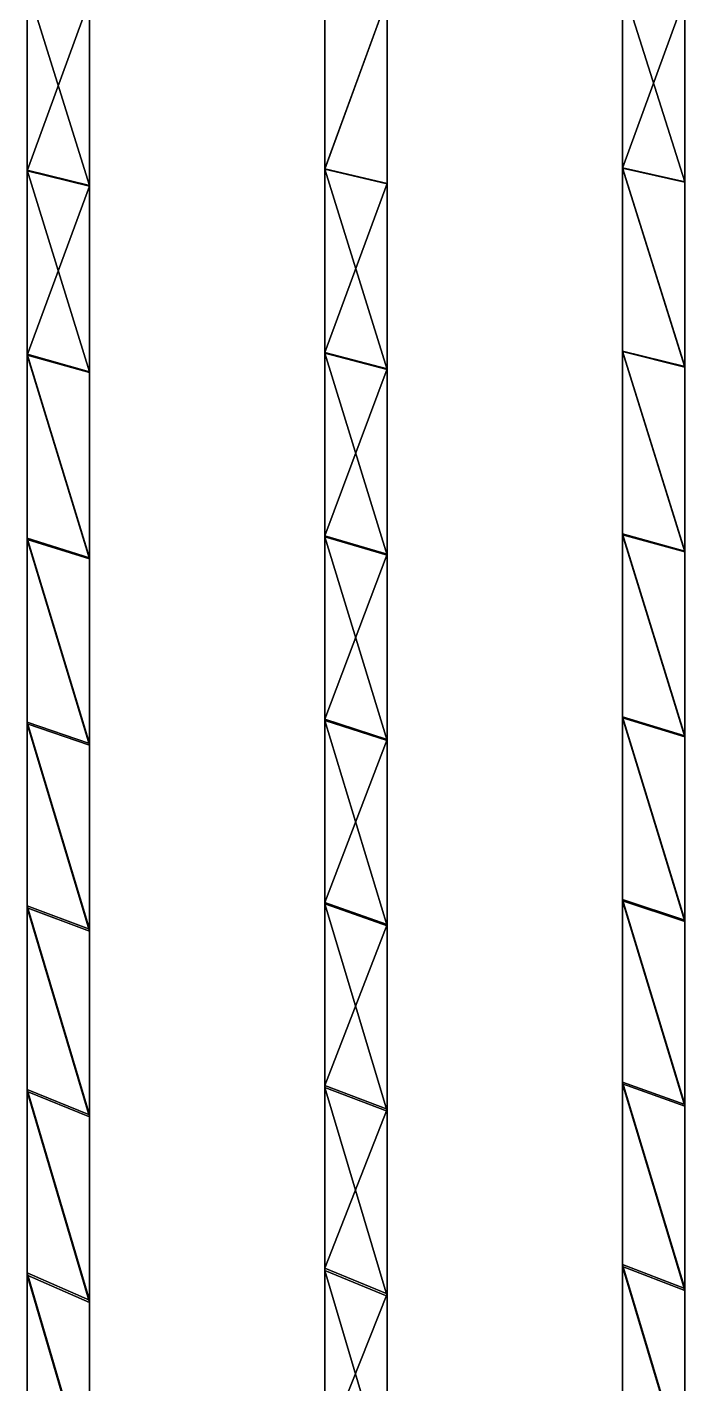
# Model space of a CAD drawing. Header units: inches. Extents: x -754 to 754, y 2181 to 6840.
# Drawn here: x -647 to -367, y 5676 to 6254 of the extents above; entities that cross this region are included whole.
import ezdxf

# ---------------------------------------------------------------- set-up
doc = ezdxf.new("R2010")
doc.units = ezdxf.units.IN
doc.header["$LTSCALE"] = 12.361043
doc.header["$MEASUREMENT"] = 0
for name, color, linetype in [('146', 7, 'CONTINUOUS'), ('149', 7, 'CONTINUOUS'), ('151', 7, 'CONTINUOUS'), ('179', 7, 'CONTINUOUS'), ('181', 7, 'CONTINUOUS'), ('182', 7, 'CONTINUOUS'), ('194', 7, 'CONTINUOUS'), ('197', 7, 'CONTINUOUS'), ('199', 7, 'CONTINUOUS'), ('48', 7, 'CONTINUOUS'), ('51', 7, 'CONTINUOUS'), ('56', 7, 'CONTINUOUS')]:
    doc.layers.add(name, color=color, linetype=linetype)

msp = doc.modelspace()

# ---------------------------------------------------------------- linework, layer by layer
at = {"layer": '146', "color": 7, "linetype": 'CONTINUOUS', "true_color": 0xa89b88}
for points in [[(-393.6, 6271.97, 45729.52), (-393.6, 6193.94, 45728.08), (-367, 6266.83, 45729.45), (-393.6, 6271.97, 45729.52)], [(-393.6, 6193.94, 45728.08), (-367, 6188.06, 45727.93), (-367, 6266.83, 45729.45), (-393.6, 6193.94, 45728.08)], [(-393.6, 6193.94, 45728.08), (-393.6, 6115.9, 45725.68), (-367, 6109.28, 45725.43), (-393.6, 6193.94, 45728.08)], [(-393.6, 6193.94, 45728.08), (-367, 6109.28, 45725.43), (-367, 6188.06, 45727.93), (-393.6, 6193.94, 45728.08)], [(-393.6, 6115.9, 45725.68), (-393.6, 6037.88, 45722.32), (-367, 6030.52, 45721.96), (-393.6, 6115.9, 45725.68)], [(-393.6, 6115.9, 45725.68), (-367, 6030.52, 45721.96), (-367, 6109.28, 45725.43), (-393.6, 6115.9, 45725.68)], [(-393.6, 6037.88, 45722.32), (-393.6, 5959.88, 45718.01), (-367, 5951.78, 45717.51), (-393.6, 6037.88, 45722.32)], [(-393.6, 6037.88, 45722.32), (-367, 5951.78, 45717.51), (-367, 6030.52, 45721.96), (-393.6, 6037.88, 45722.32)], [(-393.6, 5959.88, 45718.01), (-393.6, 5881.94, 45712.74), (-367, 5873.11, 45712.08), (-393.6, 5959.88, 45718.01)], [(-393.6, 5959.88, 45718.01), (-367, 5873.11, 45712.08), (-367, 5951.78, 45717.51), (-393.6, 5959.88, 45718.01)], [(-393.6, 5881.94, 45712.74), (-393.6, 5804.07, 45706.51), (-367, 5794.5, 45705.67), (-393.6, 5881.94, 45712.74)], [(-393.6, 5881.94, 45712.74), (-367, 5794.5, 45705.67), (-367, 5873.11, 45712.08), (-393.6, 5881.94, 45712.74)], [(-393.6, 5804.07, 45706.51), (-393.6, 5726.27, 45699.32), (-367, 5715.97, 45698.3), (-393.6, 5804.07, 45706.51)], [(-393.6, 5804.07, 45706.51), (-367, 5715.97, 45698.3), (-367, 5794.5, 45705.67), (-393.6, 5804.07, 45706.51)], [(-393.6, 5726.27, 45699.32), (-393.6, 5648.55, 45691.18), (-367, 5637.53, 45689.95), (-393.6, 5726.27, 45699.32)], [(-393.6, 5726.27, 45699.32), (-367, 5637.53, 45689.95), (-367, 5715.97, 45698.3), (-393.6, 5726.27, 45699.32)]]:
    msp.add_3dface(points, dxfattribs=at)
at = {"layer": '149', "color": 7, "linetype": 'CONTINUOUS', "true_color": 0xa89b88}
for points in [[(-393.6, 6272.02, 45719.52), (-393.6, 6194.05, 45718.08), (-393.6, 6193.94, 45728.08), (-393.6, 6272.02, 45719.52)], [(-393.6, 6271.97, 45729.52), (-393.6, 6272.02, 45719.52), (-393.6, 6193.94, 45728.08), (-393.6, 6271.97, 45729.52)], [(-393.6, 6194.05, 45718.08), (-393.6, 6116.1, 45715.69), (-393.6, 6115.9, 45725.68), (-393.6, 6194.05, 45718.08)], [(-393.6, 6193.94, 45728.08), (-393.6, 6194.05, 45718.08), (-393.6, 6115.9, 45725.68), (-393.6, 6193.94, 45728.08)], [(-393.6, 6116.1, 45715.69), (-393.6, 6038.19, 45712.34), (-393.6, 6037.88, 45722.32), (-393.6, 6116.1, 45715.69)], [(-393.6, 6115.9, 45725.68), (-393.6, 6116.1, 45715.69), (-393.6, 6037.88, 45722.32), (-393.6, 6115.9, 45725.68)], [(-393.6, 6038.19, 45712.34), (-393.6, 5960.33, 45708.03), (-393.6, 5959.88, 45718.01), (-393.6, 6038.19, 45712.34)], [(-393.6, 6037.88, 45722.32), (-393.6, 6038.19, 45712.34), (-393.6, 5959.88, 45718.01), (-393.6, 6037.88, 45722.32)], [(-393.6, 5960.33, 45708.03), (-393.6, 5882.52, 45702.77), (-393.6, 5881.94, 45712.74), (-393.6, 5960.33, 45708.03)], [(-393.6, 5959.88, 45718.01), (-393.6, 5960.33, 45708.03), (-393.6, 5881.94, 45712.74), (-393.6, 5959.88, 45718.01)], [(-393.6, 5882.52, 45702.77), (-393.6, 5804.79, 45696.55), (-393.6, 5804.07, 45706.51), (-393.6, 5882.52, 45702.77)], [(-393.6, 5881.94, 45712.74), (-393.6, 5882.52, 45702.77), (-393.6, 5804.07, 45706.51), (-393.6, 5881.94, 45712.74)], [(-393.6, 5804.79, 45696.55), (-393.6, 5727.14, 45689.38), (-393.6, 5726.27, 45699.32), (-393.6, 5804.79, 45696.55)], [(-393.6, 5804.07, 45706.51), (-393.6, 5804.79, 45696.55), (-393.6, 5726.27, 45699.32), (-393.6, 5804.07, 45706.51)], [(-393.6, 5727.14, 45689.38), (-393.6, 5649.58, 45681.25), (-393.6, 5648.55, 45691.18), (-393.6, 5727.14, 45689.38)], [(-393.6, 5726.27, 45699.32), (-393.6, 5727.14, 45689.38), (-393.6, 5648.55, 45691.18), (-393.6, 5726.27, 45699.32)]]:
    msp.add_3dface(points, dxfattribs=at)
at = {"layer": '151', "color": 7, "linetype": 'CONTINUOUS', "true_color": 0xa89b88}
for points in [[(-367, 6188.17, 45717.94), (-367, 6266.88, 45719.46), (-367, 6188.06, 45727.93), (-367, 6188.17, 45717.94)], [(-367, 6188.06, 45727.93), (-367, 6266.88, 45719.46), (-367, 6266.83, 45729.45), (-367, 6188.06, 45727.93)], [(-367, 6109.49, 45715.44), (-367, 6188.17, 45717.94), (-367, 6109.28, 45725.43), (-367, 6109.49, 45715.44)], [(-367, 6109.28, 45725.43), (-367, 6188.17, 45717.94), (-367, 6188.06, 45727.93), (-367, 6109.28, 45725.43)], [(-367, 6030.84, 45711.97), (-367, 6109.49, 45715.44), (-367, 6030.52, 45721.96), (-367, 6030.84, 45711.97)], [(-367, 6030.52, 45721.96), (-367, 6109.49, 45715.44), (-367, 6109.28, 45725.43), (-367, 6030.52, 45721.96)], [(-367, 5952.23, 45707.53), (-367, 6030.84, 45711.97), (-367, 5951.78, 45717.51), (-367, 5952.23, 45707.53)], [(-367, 5951.78, 45717.51), (-367, 6030.84, 45711.97), (-367, 6030.52, 45721.96), (-367, 5951.78, 45717.51)], [(-367, 5873.69, 45702.11), (-367, 5952.23, 45707.53), (-367, 5873.11, 45712.08), (-367, 5873.69, 45702.11)], [(-367, 5873.11, 45712.08), (-367, 5952.23, 45707.53), (-367, 5951.78, 45717.51), (-367, 5873.11, 45712.08)], [(-367, 5795.23, 45695.72), (-367, 5873.69, 45702.11), (-367, 5794.5, 45705.67), (-367, 5795.23, 45695.72)], [(-367, 5794.5, 45705.67), (-367, 5873.69, 45702.11), (-367, 5873.11, 45712.08), (-367, 5794.5, 45705.67)], [(-367, 5716.85, 45688.36), (-367, 5795.23, 45695.72), (-367, 5715.97, 45698.3), (-367, 5716.85, 45688.36)], [(-367, 5715.97, 45698.3), (-367, 5795.23, 45695.72), (-367, 5794.5, 45705.67), (-367, 5715.97, 45698.3)], [(-367, 5638.56, 45680.02), (-367, 5716.85, 45688.36), (-367, 5637.53, 45689.95), (-367, 5638.56, 45680.02)], [(-367, 5637.53, 45689.95), (-367, 5716.85, 45688.36), (-367, 5715.97, 45698.3), (-367, 5637.53, 45689.95)]]:
    msp.add_3dface(points, dxfattribs=at)
at = {"layer": '179', "color": 7, "linetype": 'CONTINUOUS', "true_color": 0xa89b88}
for points in [[(-493.7, 6266.31, 45729.45), (-520.3, 6271.75, 45729.52), (-520.3, 6193.49, 45728.07), (-493.7, 6266.31, 45729.45)], [(-493.7, 6187.27, 45727.91), (-493.7, 6266.31, 45729.45), (-520.3, 6193.49, 45728.07), (-493.7, 6187.27, 45727.91)], [(-493.7, 6108.23, 45725.4), (-493.7, 6187.27, 45727.91), (-520.3, 6193.49, 45728.07), (-493.7, 6108.23, 45725.4)], [(-493.7, 6108.23, 45725.4), (-520.3, 6193.49, 45728.07), (-520.3, 6115.24, 45725.66), (-493.7, 6108.23, 45725.4)], [(-493.7, 6029.21, 45721.89), (-493.7, 6108.23, 45725.4), (-520.3, 6115.24, 45725.66), (-493.7, 6029.21, 45721.89)], [(-493.7, 6029.21, 45721.89), (-520.3, 6115.24, 45725.66), (-520.3, 6037, 45722.28), (-493.7, 6029.21, 45721.89)], [(-493.7, 5950.22, 45717.41), (-493.7, 6029.21, 45721.89), (-520.3, 6037, 45722.28), (-493.7, 5950.22, 45717.41)], [(-493.7, 5950.22, 45717.41), (-520.3, 6037, 45722.28), (-520.3, 5958.79, 45717.94), (-493.7, 5950.22, 45717.41)], [(-493.7, 5871.29, 45711.94), (-493.7, 5950.22, 45717.41), (-520.3, 5958.79, 45717.94), (-493.7, 5871.29, 45711.94)], [(-493.7, 5871.29, 45711.94), (-520.3, 5958.79, 45717.94), (-520.3, 5880.63, 45712.64), (-493.7, 5871.29, 45711.94)], [(-493.7, 5792.42, 45705.5), (-493.7, 5871.29, 45711.94), (-520.3, 5880.63, 45712.64), (-493.7, 5792.42, 45705.5)], [(-493.7, 5792.42, 45705.5), (-520.3, 5880.63, 45712.64), (-520.3, 5802.54, 45706.38), (-493.7, 5792.42, 45705.5)], [(-493.7, 5713.63, 45698.07), (-493.7, 5792.42, 45705.5), (-520.3, 5802.54, 45706.38), (-493.7, 5713.63, 45698.07)], [(-493.7, 5713.63, 45698.07), (-520.3, 5802.54, 45706.38), (-520.3, 5724.53, 45699.16), (-493.7, 5713.63, 45698.07)], [(-493.7, 5634.94, 45689.66), (-493.7, 5713.63, 45698.07), (-520.3, 5724.53, 45699.16), (-493.7, 5634.94, 45689.66)], [(-493.7, 5634.94, 45689.66), (-520.3, 5724.53, 45699.16), (-520.3, 5646.61, 45690.97), (-493.7, 5634.94, 45689.66)]]:
    msp.add_3dface(points, dxfattribs=at)
at = {"layer": '181', "color": 7, "linetype": 'CONTINUOUS', "true_color": 0xa89b88}
for points in [[(-493.7, 6187.41, 45717.92), (-493.7, 6266.38, 45719.45), (-493.7, 6187.27, 45727.91), (-493.7, 6187.41, 45717.92)], [(-493.7, 6187.27, 45727.91), (-493.7, 6266.38, 45719.45), (-493.7, 6266.31, 45729.45), (-493.7, 6187.27, 45727.91)], [(-493.7, 6108.47, 45715.4), (-493.7, 6187.41, 45717.92), (-493.7, 6108.23, 45725.4), (-493.7, 6108.47, 45715.4)], [(-493.7, 6108.23, 45725.4), (-493.7, 6187.41, 45717.92), (-493.7, 6187.27, 45727.91), (-493.7, 6108.23, 45725.4)], [(-493.7, 6029.56, 45711.91), (-493.7, 6108.47, 45715.4), (-493.7, 6029.21, 45721.89), (-493.7, 6029.56, 45711.91)], [(-493.7, 6029.21, 45721.89), (-493.7, 6108.47, 45715.4), (-493.7, 6108.23, 45725.4), (-493.7, 6029.21, 45721.89)], [(-493.7, 5950.7, 45707.43), (-493.7, 6029.56, 45711.91), (-493.7, 5950.22, 45717.41), (-493.7, 5950.7, 45707.43)], [(-493.7, 5950.22, 45717.41), (-493.7, 6029.56, 45711.91), (-493.7, 6029.21, 45721.89), (-493.7, 5950.22, 45717.41)], [(-493.7, 5871.91, 45701.98), (-493.7, 5950.7, 45707.43), (-493.7, 5871.29, 45711.94), (-493.7, 5871.91, 45701.98)], [(-493.7, 5871.29, 45711.94), (-493.7, 5950.7, 45707.43), (-493.7, 5950.22, 45717.41), (-493.7, 5871.29, 45711.94)], [(-493.7, 5793.19, 45695.54), (-493.7, 5871.91, 45701.98), (-493.7, 5792.42, 45705.5), (-493.7, 5793.19, 45695.54)], [(-493.7, 5792.42, 45705.5), (-493.7, 5871.91, 45701.98), (-493.7, 5871.29, 45711.94), (-493.7, 5792.42, 45705.5)], [(-493.7, 5714.55, 45688.13), (-493.7, 5793.19, 45695.54), (-493.7, 5713.63, 45698.07), (-493.7, 5714.55, 45688.13)], [(-493.7, 5713.63, 45698.07), (-493.7, 5793.19, 45695.54), (-493.7, 5792.42, 45705.5), (-493.7, 5713.63, 45698.07)], [(-493.7, 5636.01, 45679.73), (-493.7, 5714.55, 45688.13), (-493.7, 5634.94, 45689.66), (-493.7, 5636.01, 45679.73)], [(-493.7, 5634.94, 45689.66), (-493.7, 5714.55, 45688.13), (-493.7, 5713.63, 45698.07), (-493.7, 5634.94, 45689.66)]]:
    msp.add_3dface(points, dxfattribs=at)
at = {"layer": '182', "color": 7, "linetype": 'CONTINUOUS', "true_color": 0xa89b88}
for points in [[(-520.3, 6271.83, 45719.52), (-520.3, 6193.66, 45718.07), (-520.3, 6193.49, 45728.07), (-520.3, 6271.83, 45719.52)], [(-520.3, 6271.75, 45729.52), (-520.3, 6271.83, 45719.52), (-520.3, 6193.49, 45728.07), (-520.3, 6271.75, 45729.52)], [(-520.3, 6193.66, 45718.07), (-520.3, 6115.52, 45715.67), (-520.3, 6115.24, 45725.66), (-520.3, 6193.66, 45718.07)], [(-520.3, 6193.49, 45728.07), (-520.3, 6193.66, 45718.07), (-520.3, 6115.24, 45725.66), (-520.3, 6193.49, 45728.07)], [(-520.3, 6115.52, 45715.67), (-520.3, 6037.4, 45712.3), (-520.3, 6037, 45722.28), (-520.3, 6115.52, 45715.67)], [(-520.3, 6115.24, 45725.66), (-520.3, 6115.52, 45715.67), (-520.3, 6037, 45722.28), (-520.3, 6115.24, 45725.66)], [(-520.3, 6037.4, 45712.3), (-520.3, 5959.33, 45707.97), (-520.3, 5958.79, 45717.94), (-520.3, 6037.4, 45712.3)], [(-520.3, 6037, 45722.28), (-520.3, 6037.4, 45712.3), (-520.3, 5958.79, 45717.94), (-520.3, 6037, 45722.28)], [(-520.3, 5959.33, 45707.97), (-520.3, 5881.31, 45702.68), (-520.3, 5880.63, 45712.64), (-520.3, 5959.33, 45707.97)], [(-520.3, 5958.79, 45717.94), (-520.3, 5959.33, 45707.97), (-520.3, 5880.63, 45712.64), (-520.3, 5958.79, 45717.94)], [(-520.3, 5881.31, 45702.68), (-520.3, 5803.37, 45696.43), (-520.3, 5802.54, 45706.38), (-520.3, 5881.31, 45702.68)], [(-520.3, 5880.63, 45712.64), (-520.3, 5881.31, 45702.68), (-520.3, 5802.54, 45706.38), (-520.3, 5880.63, 45712.64)], [(-520.3, 5803.37, 45696.43), (-520.3, 5725.5, 45689.22), (-520.3, 5724.53, 45699.16), (-520.3, 5803.37, 45696.43)], [(-520.3, 5802.54, 45706.38), (-520.3, 5803.37, 45696.43), (-520.3, 5724.53, 45699.16), (-520.3, 5802.54, 45706.38)], [(-520.3, 5725.5, 45689.22), (-520.3, 5647.72, 45681.05), (-520.3, 5724.53, 45699.16), (-520.3, 5725.5, 45689.22)], [(-520.3, 5724.53, 45699.16), (-520.3, 5647.72, 45681.05), (-520.3, 5646.61, 45690.97), (-520.3, 5724.53, 45699.16)]]:
    msp.add_3dface(points, dxfattribs=at)
at = {"layer": '194', "color": 7, "linetype": 'CONTINUOUS', "true_color": 0xa89b88}
for points in [[(-647, 6271.44, 45729.51), (-647, 6192.89, 45728.06), (-620.4, 6265.68, 45729.44), (-647, 6271.44, 45729.51)], [(-647, 6192.89, 45728.06), (-620.4, 6186.29, 45727.89), (-620.4, 6265.68, 45729.44), (-647, 6192.89, 45728.06)], [(-647, 6192.89, 45728.06), (-647, 6114.36, 45725.63), (-620.4, 6186.29, 45727.89), (-647, 6192.89, 45728.06)], [(-647, 6114.36, 45725.63), (-620.4, 6106.93, 45725.35), (-620.4, 6186.29, 45727.89), (-647, 6114.36, 45725.63)], [(-647, 6114.36, 45725.63), (-647, 6035.86, 45722.23), (-620.4, 6027.59, 45721.81), (-647, 6114.36, 45725.63)], [(-647, 6114.36, 45725.63), (-620.4, 6027.59, 45721.81), (-620.4, 6106.93, 45725.35), (-647, 6114.36, 45725.63)], [(-647, 6035.86, 45722.23), (-647, 5957.41, 45717.86), (-620.4, 5948.31, 45717.29), (-647, 6035.86, 45722.23)], [(-647, 6035.86, 45722.23), (-620.4, 5948.31, 45717.29), (-620.4, 6027.59, 45721.81), (-647, 6035.86, 45722.23)], [(-647, 5957.41, 45717.86), (-647, 5879.03, 45712.53), (-620.4, 5869.1, 45711.78), (-647, 5957.41, 45717.86)], [(-647, 5957.41, 45717.86), (-620.4, 5869.1, 45711.78), (-620.4, 5948.31, 45717.29), (-647, 5957.41, 45717.86)], [(-647, 5879.03, 45712.53), (-647, 5800.73, 45706.23), (-620.4, 5789.98, 45705.28), (-647, 5879.03, 45712.53)], [(-647, 5879.03, 45712.53), (-620.4, 5789.98, 45705.28), (-620.4, 5869.1, 45711.78), (-647, 5879.03, 45712.53)], [(-647, 5800.73, 45706.23), (-647, 5722.51, 45698.96), (-620.4, 5710.94, 45697.8), (-647, 5800.73, 45706.23)], [(-647, 5800.73, 45706.23), (-620.4, 5710.94, 45697.8), (-620.4, 5789.98, 45705.28), (-647, 5800.73, 45706.23)], [(-647, 5722.51, 45698.96), (-647, 5644.37, 45690.73), (-620.4, 5631.98, 45689.33), (-647, 5722.51, 45698.96)], [(-647, 5722.51, 45698.96), (-620.4, 5631.98, 45689.33), (-620.4, 5710.94, 45697.8), (-647, 5722.51, 45698.96)]]:
    msp.add_3dface(points, dxfattribs=at)
at = {"layer": '197', "color": 7, "linetype": 'CONTINUOUS', "true_color": 0xa89b88}
for points in [[(-647, 6271.56, 45719.52), (-647, 6193.13, 45718.06), (-647, 6192.89, 45728.06), (-647, 6271.56, 45719.52)], [(-647, 6271.44, 45729.51), (-647, 6271.56, 45719.52), (-647, 6192.89, 45728.06), (-647, 6271.44, 45729.51)], [(-647, 6193.13, 45718.06), (-647, 6114.73, 45715.64), (-647, 6114.36, 45725.63), (-647, 6193.13, 45718.06)], [(-647, 6192.89, 45728.06), (-647, 6193.13, 45718.06), (-647, 6114.36, 45725.63), (-647, 6192.89, 45728.06)], [(-647, 6114.73, 45715.64), (-647, 6036.36, 45712.25), (-647, 6114.36, 45725.63), (-647, 6114.73, 45715.64)], [(-647, 6114.36, 45725.63), (-647, 6036.36, 45712.25), (-647, 6035.86, 45722.23), (-647, 6114.36, 45725.63)], [(-647, 6036.36, 45712.25), (-647, 5958.04, 45707.89), (-647, 6035.86, 45722.23), (-647, 6036.36, 45712.25)], [(-647, 6035.86, 45722.23), (-647, 5958.04, 45707.89), (-647, 5957.41, 45717.86), (-647, 6035.86, 45722.23)], [(-647, 5958.04, 45707.89), (-647, 5879.78, 45702.57), (-647, 5957.41, 45717.86), (-647, 5958.04, 45707.89)], [(-647, 5957.41, 45717.86), (-647, 5879.78, 45702.57), (-647, 5879.03, 45712.53), (-647, 5957.41, 45717.86)], [(-647, 5879.78, 45702.57), (-647, 5801.59, 45696.27), (-647, 5879.03, 45712.53), (-647, 5879.78, 45702.57)], [(-647, 5879.03, 45712.53), (-647, 5801.59, 45696.27), (-647, 5800.73, 45706.23), (-647, 5879.03, 45712.53)], [(-647, 5801.59, 45696.27), (-647, 5723.48, 45689.02), (-647, 5722.51, 45698.96), (-647, 5801.59, 45696.27)], [(-647, 5800.73, 45706.23), (-647, 5801.59, 45696.27), (-647, 5722.51, 45698.96), (-647, 5800.73, 45706.23)], [(-647, 5723.48, 45689.02), (-647, 5645.47, 45680.8), (-647, 5644.37, 45690.73), (-647, 5723.48, 45689.02)], [(-647, 5722.51, 45698.96), (-647, 5723.48, 45689.02), (-647, 5644.37, 45690.73), (-647, 5722.51, 45698.96)]]:
    msp.add_3dface(points, dxfattribs=at)
at = {"layer": '199', "color": 7, "linetype": 'CONTINUOUS', "true_color": 0xa89b88}
for points in [[(-620.4, 6186.54, 45717.9), (-620.4, 6265.8, 45719.44), (-620.4, 6186.29, 45727.89), (-620.4, 6186.54, 45717.9)], [(-620.4, 6186.29, 45727.89), (-620.4, 6265.8, 45719.44), (-620.4, 6265.68, 45729.44), (-620.4, 6186.29, 45727.89)], [(-620.4, 6107.3, 45715.36), (-620.4, 6186.54, 45717.9), (-620.4, 6106.93, 45725.35), (-620.4, 6107.3, 45715.36)], [(-620.4, 6106.93, 45725.35), (-620.4, 6186.54, 45717.9), (-620.4, 6186.29, 45727.89), (-620.4, 6106.93, 45725.35)], [(-620.4, 6028.1, 45711.84), (-620.4, 6107.3, 45715.36), (-620.4, 6027.59, 45721.81), (-620.4, 6028.1, 45711.84)], [(-620.4, 6027.59, 45721.81), (-620.4, 6107.3, 45715.36), (-620.4, 6106.93, 45725.35), (-620.4, 6027.59, 45721.81)], [(-620.4, 5948.95, 45707.32), (-620.4, 6028.1, 45711.84), (-620.4, 6027.59, 45721.81), (-620.4, 5948.95, 45707.32)], [(-620.4, 5948.31, 45717.29), (-620.4, 5948.95, 45707.32), (-620.4, 6027.59, 45721.81), (-620.4, 5948.31, 45717.29)], [(-620.4, 5869.86, 45701.82), (-620.4, 5948.95, 45707.32), (-620.4, 5948.31, 45717.29), (-620.4, 5869.86, 45701.82)], [(-620.4, 5869.1, 45711.78), (-620.4, 5869.86, 45701.82), (-620.4, 5948.31, 45717.29), (-620.4, 5869.1, 45711.78)], [(-620.4, 5790.85, 45695.33), (-620.4, 5869.86, 45701.82), (-620.4, 5789.98, 45705.28), (-620.4, 5790.85, 45695.33)], [(-620.4, 5789.98, 45705.28), (-620.4, 5869.86, 45701.82), (-620.4, 5869.1, 45711.78), (-620.4, 5789.98, 45705.28)], [(-620.4, 5711.92, 45687.86), (-620.4, 5790.85, 45695.33), (-620.4, 5710.94, 45697.8), (-620.4, 5711.92, 45687.86)], [(-620.4, 5710.94, 45697.8), (-620.4, 5790.85, 45695.33), (-620.4, 5789.98, 45705.28), (-620.4, 5710.94, 45697.8)], [(-620.4, 5633.09, 45679.4), (-620.4, 5711.92, 45687.86), (-620.4, 5631.98, 45689.33), (-620.4, 5633.09, 45679.4)], [(-620.4, 5631.98, 45689.33), (-620.4, 5711.92, 45687.86), (-620.4, 5710.94, 45697.8), (-620.4, 5631.98, 45689.33)]]:
    msp.add_3dface(points, dxfattribs=at)
at = {"layer": '48', "color": 7, "linetype": 'CONTINUOUS', "true_color": 0xa89b88}
for points in [[(-367, 6266.88, 45719.46), (-367, 6188.17, 45717.94), (-393.6, 6272.02, 45719.52), (-367, 6266.88, 45719.46)], [(-393.6, 6272.02, 45719.52), (-367, 6188.17, 45717.94), (-393.6, 6194.05, 45718.08), (-393.6, 6272.02, 45719.52)], [(-367, 6188.17, 45717.94), (-367, 6109.49, 45715.44), (-393.6, 6194.05, 45718.08), (-367, 6188.17, 45717.94)], [(-393.6, 6194.05, 45718.08), (-367, 6109.49, 45715.44), (-393.6, 6116.1, 45715.69), (-393.6, 6194.05, 45718.08)], [(-367, 6109.49, 45715.44), (-367, 6030.84, 45711.97), (-393.6, 6116.1, 45715.69), (-367, 6109.49, 45715.44)], [(-393.6, 6116.1, 45715.69), (-367, 6030.84, 45711.97), (-393.6, 6038.19, 45712.34), (-393.6, 6116.1, 45715.69)], [(-367, 6030.84, 45711.97), (-367, 5952.23, 45707.53), (-393.6, 6038.19, 45712.34), (-367, 6030.84, 45711.97)], [(-393.6, 6038.19, 45712.34), (-367, 5952.23, 45707.53), (-393.6, 5960.33, 45708.03), (-393.6, 6038.19, 45712.34)], [(-367, 5952.23, 45707.53), (-367, 5873.69, 45702.11), (-393.6, 5960.33, 45708.03), (-367, 5952.23, 45707.53)], [(-393.6, 5960.33, 45708.03), (-367, 5873.69, 45702.11), (-393.6, 5882.52, 45702.77), (-393.6, 5960.33, 45708.03)], [(-367, 5873.69, 45702.11), (-367, 5795.23, 45695.72), (-393.6, 5882.52, 45702.77), (-367, 5873.69, 45702.11)], [(-393.6, 5882.52, 45702.77), (-367, 5795.23, 45695.72), (-393.6, 5804.79, 45696.55), (-393.6, 5882.52, 45702.77)], [(-367, 5795.23, 45695.72), (-367, 5716.85, 45688.36), (-393.6, 5804.79, 45696.55), (-367, 5795.23, 45695.72)], [(-393.6, 5804.79, 45696.55), (-367, 5716.85, 45688.36), (-393.6, 5727.14, 45689.38), (-393.6, 5804.79, 45696.55)], [(-367, 5716.85, 45688.36), (-367, 5638.56, 45680.02), (-393.6, 5727.14, 45689.38), (-367, 5716.85, 45688.36)], [(-393.6, 5727.14, 45689.38), (-367, 5638.56, 45680.02), (-393.6, 5649.58, 45681.25), (-393.6, 5727.14, 45689.38)]]:
    msp.add_3dface(points, dxfattribs=at)
at = {"layer": '51', "color": 7, "linetype": 'CONTINUOUS', "true_color": 0xa89b88}
for points in [[(-520.3, 6271.83, 45719.52), (-493.7, 6266.38, 45719.45), (-520.3, 6193.66, 45718.07), (-520.3, 6271.83, 45719.52)], [(-493.7, 6266.38, 45719.45), (-493.7, 6187.41, 45717.92), (-520.3, 6193.66, 45718.07), (-493.7, 6266.38, 45719.45)], [(-520.3, 6193.66, 45718.07), (-493.7, 6187.41, 45717.92), (-520.3, 6115.52, 45715.67), (-520.3, 6193.66, 45718.07)], [(-493.7, 6187.41, 45717.92), (-493.7, 6108.47, 45715.4), (-520.3, 6115.52, 45715.67), (-493.7, 6187.41, 45717.92)], [(-520.3, 6115.52, 45715.67), (-493.7, 6108.47, 45715.4), (-520.3, 6037.4, 45712.3), (-520.3, 6115.52, 45715.67)], [(-493.7, 6108.47, 45715.4), (-493.7, 6029.56, 45711.91), (-520.3, 6037.4, 45712.3), (-493.7, 6108.47, 45715.4)], [(-520.3, 6037.4, 45712.3), (-493.7, 6029.56, 45711.91), (-520.3, 5959.33, 45707.97), (-520.3, 6037.4, 45712.3)], [(-493.7, 6029.56, 45711.91), (-493.7, 5950.7, 45707.43), (-520.3, 5959.33, 45707.97), (-493.7, 6029.56, 45711.91)], [(-520.3, 5959.33, 45707.97), (-493.7, 5950.7, 45707.43), (-520.3, 5881.31, 45702.68), (-520.3, 5959.33, 45707.97)], [(-493.7, 5950.7, 45707.43), (-493.7, 5871.91, 45701.98), (-520.3, 5881.31, 45702.68), (-493.7, 5950.7, 45707.43)], [(-520.3, 5881.31, 45702.68), (-493.7, 5871.91, 45701.98), (-520.3, 5803.37, 45696.43), (-520.3, 5881.31, 45702.68)], [(-493.7, 5871.91, 45701.98), (-493.7, 5793.19, 45695.54), (-520.3, 5803.37, 45696.43), (-493.7, 5871.91, 45701.98)], [(-520.3, 5803.37, 45696.43), (-493.7, 5793.19, 45695.54), (-520.3, 5725.5, 45689.22), (-520.3, 5803.37, 45696.43)], [(-493.7, 5793.19, 45695.54), (-493.7, 5714.55, 45688.13), (-520.3, 5725.5, 45689.22), (-493.7, 5793.19, 45695.54)], [(-520.3, 5725.5, 45689.22), (-493.7, 5714.55, 45688.13), (-520.3, 5647.72, 45681.05), (-520.3, 5725.5, 45689.22)], [(-493.7, 5714.55, 45688.13), (-493.7, 5636.01, 45679.73), (-520.3, 5647.72, 45681.05), (-493.7, 5714.55, 45688.13)]]:
    msp.add_3dface(points, dxfattribs=at)
at = {"layer": '56', "color": 7, "linetype": 'CONTINUOUS', "true_color": 0xa89b88}
for points in [[(-620.4, 6265.8, 45719.44), (-620.4, 6186.54, 45717.9), (-647, 6271.56, 45719.52), (-620.4, 6265.8, 45719.44)], [(-647, 6271.56, 45719.52), (-620.4, 6186.54, 45717.9), (-647, 6193.13, 45718.06), (-647, 6271.56, 45719.52)], [(-620.4, 6186.54, 45717.9), (-620.4, 6107.3, 45715.36), (-647, 6193.13, 45718.06), (-620.4, 6186.54, 45717.9)], [(-647, 6193.13, 45718.06), (-620.4, 6107.3, 45715.36), (-647, 6114.73, 45715.64), (-647, 6193.13, 45718.06)], [(-620.4, 6107.3, 45715.36), (-620.4, 6028.1, 45711.84), (-647, 6114.73, 45715.64), (-620.4, 6107.3, 45715.36)], [(-647, 6114.73, 45715.64), (-620.4, 6028.1, 45711.84), (-647, 6036.36, 45712.25), (-647, 6114.73, 45715.64)], [(-620.4, 6028.1, 45711.84), (-620.4, 5948.95, 45707.32), (-647, 6036.36, 45712.25), (-620.4, 6028.1, 45711.84)], [(-647, 6036.36, 45712.25), (-620.4, 5948.95, 45707.32), (-647, 5958.04, 45707.89), (-647, 6036.36, 45712.25)], [(-620.4, 5948.95, 45707.32), (-620.4, 5869.86, 45701.82), (-647, 5958.04, 45707.89), (-620.4, 5948.95, 45707.32)], [(-647, 5958.04, 45707.89), (-620.4, 5869.86, 45701.82), (-647, 5879.78, 45702.57), (-647, 5958.04, 45707.89)], [(-620.4, 5869.86, 45701.82), (-620.4, 5790.85, 45695.33), (-647, 5879.78, 45702.57), (-620.4, 5869.86, 45701.82)], [(-647, 5879.78, 45702.57), (-620.4, 5790.85, 45695.33), (-647, 5801.59, 45696.27), (-647, 5879.78, 45702.57)], [(-620.4, 5790.85, 45695.33), (-620.4, 5711.92, 45687.86), (-647, 5801.59, 45696.27), (-620.4, 5790.85, 45695.33)], [(-647, 5801.59, 45696.27), (-620.4, 5711.92, 45687.86), (-647, 5723.48, 45689.02), (-647, 5801.59, 45696.27)], [(-620.4, 5711.92, 45687.86), (-620.4, 5633.09, 45679.4), (-647, 5723.48, 45689.02), (-620.4, 5711.92, 45687.86)], [(-647, 5723.48, 45689.02), (-620.4, 5633.09, 45679.4), (-647, 5645.47, 45680.8), (-647, 5723.48, 45689.02)]]:
    msp.add_3dface(points, dxfattribs=at)

doc.saveas('drawing.dxf')
